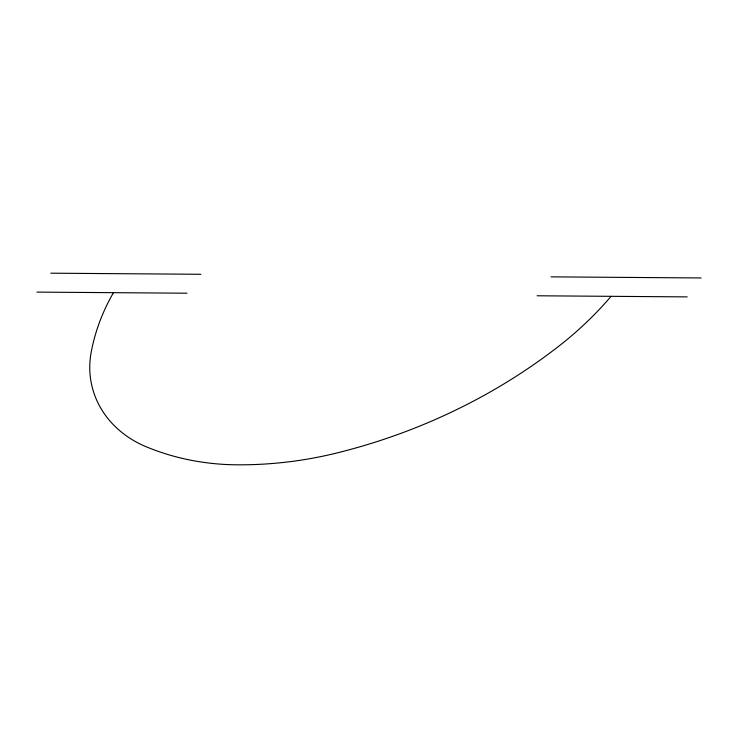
<?xml version="1.0" encoding="UTF-8"?>
<svg xmlns="http://www.w3.org/2000/svg" width="738" height="738" viewBox="0 0 738 738"><rect width="100%" height="100%" fill="white"/><g stroke="black" fill="none" stroke-linecap="round" stroke-linejoin="round"><path stroke-width="1.11" d="M50.811 273.189L200.874 274.287M551.037 276.861L701.1 277.958M36.9 292.11L186.963 293.207M537.126 295.781L687.189 296.888M611.082 296.325A352.533 305.301 -11.5 0 1 558.528 346.399A532.587 461.232 -11.5 0 1 337.515 452.818A352.533 305.301 -11.5 0 1 236.861 464.811A225.09 194.933 -11.5 0 1 146.023 446.693A106.742 92.444 -11.5 0 1 91.171 352.294A225.09 194.933 -11.5 0 1 113.458 292.672"/></g></svg>
